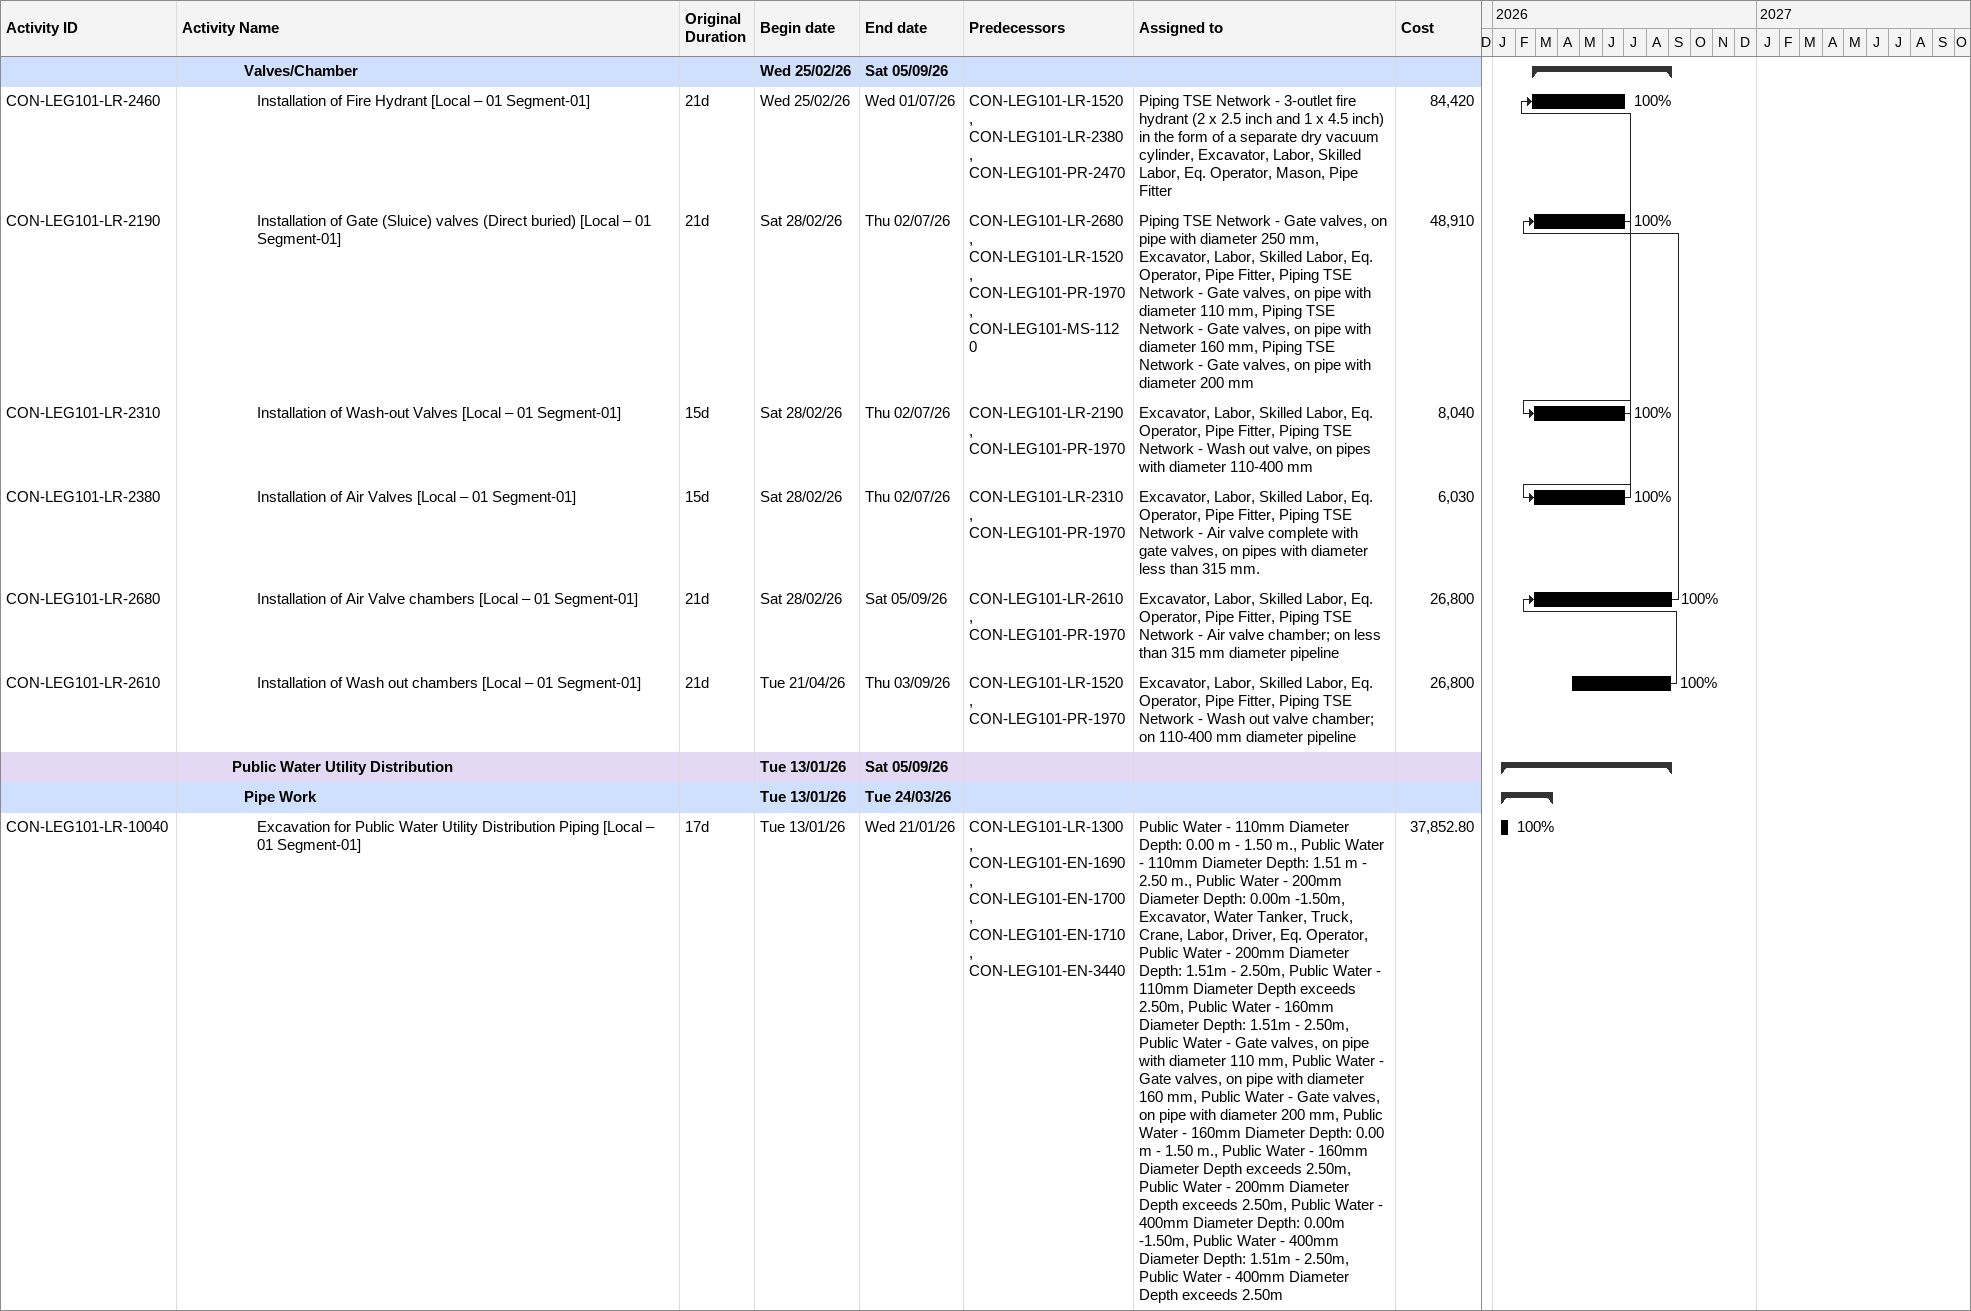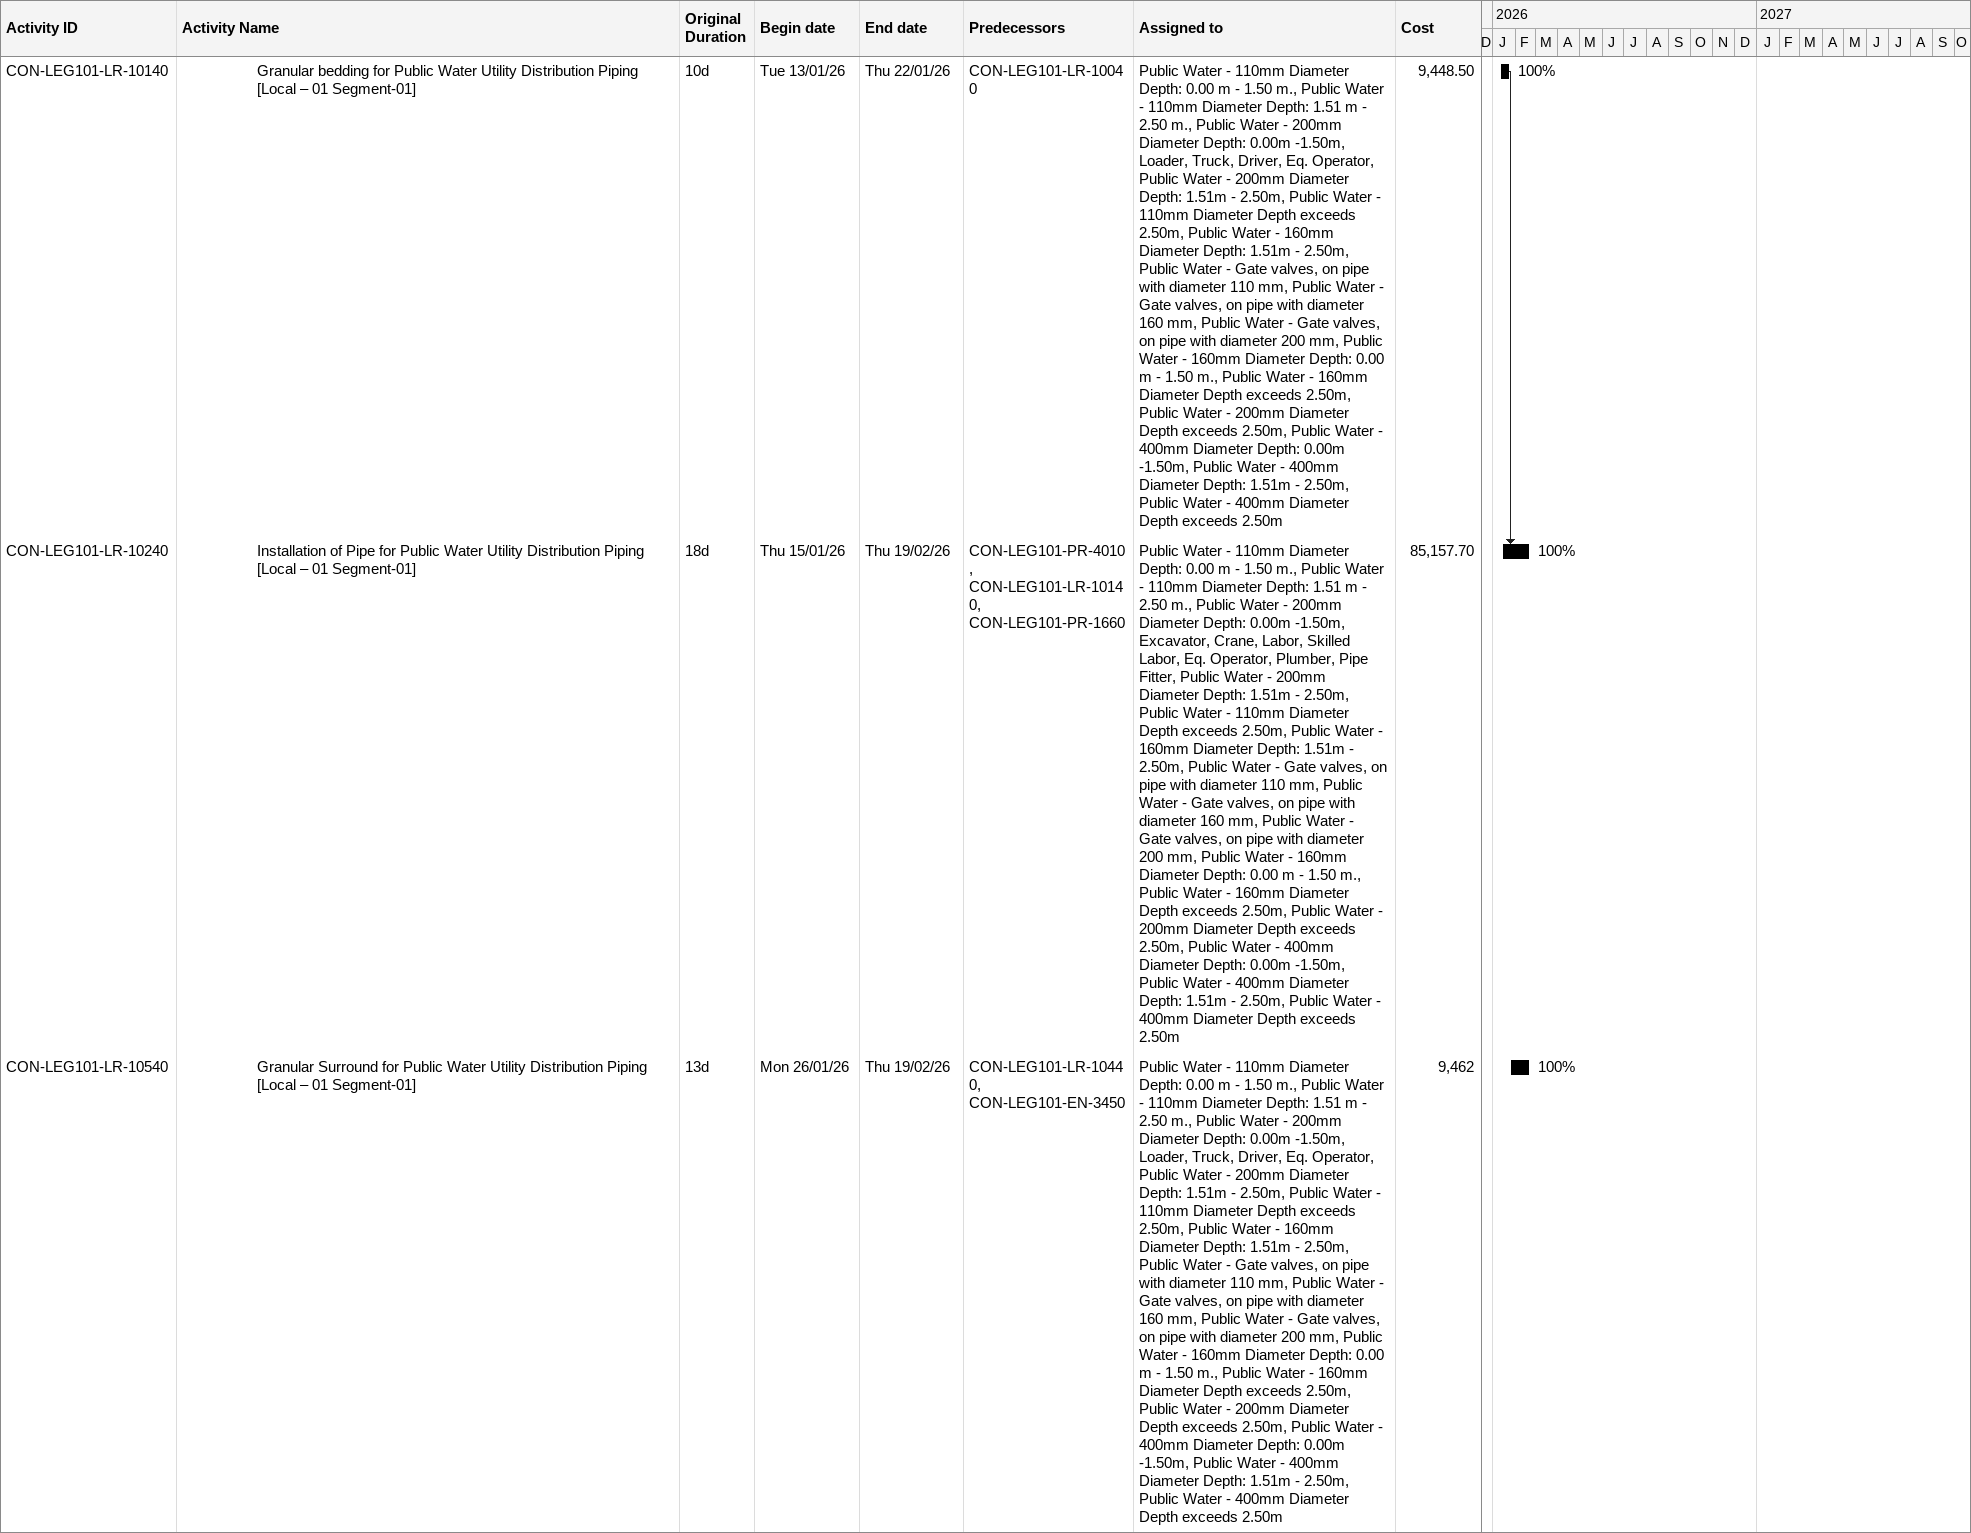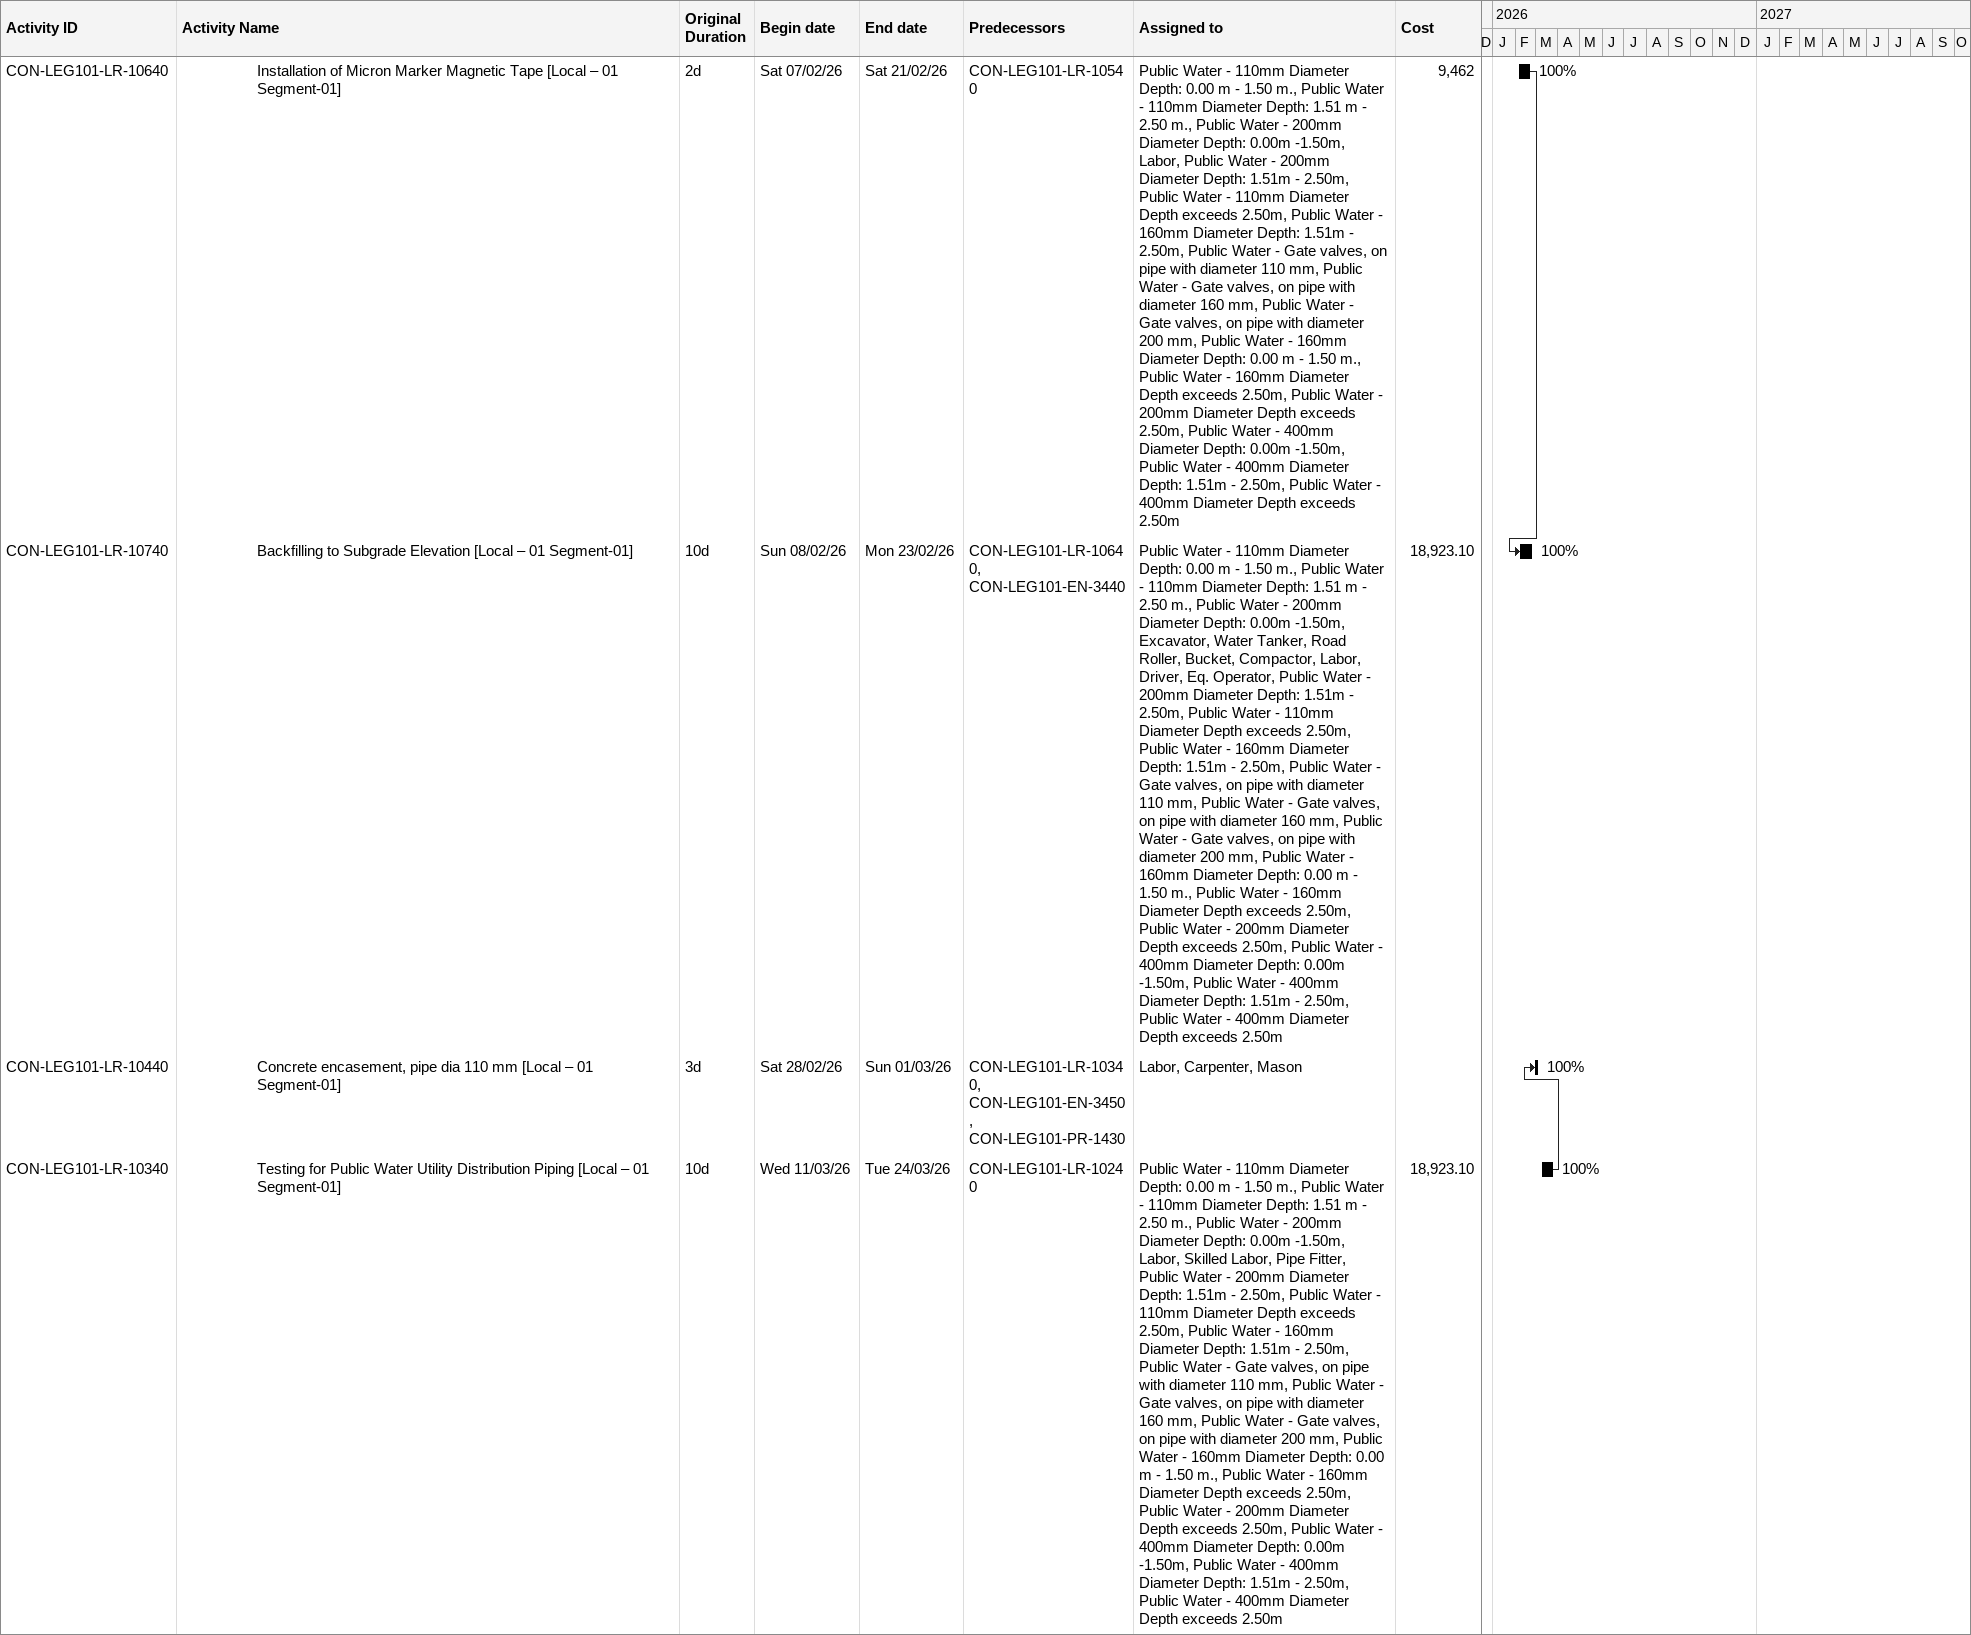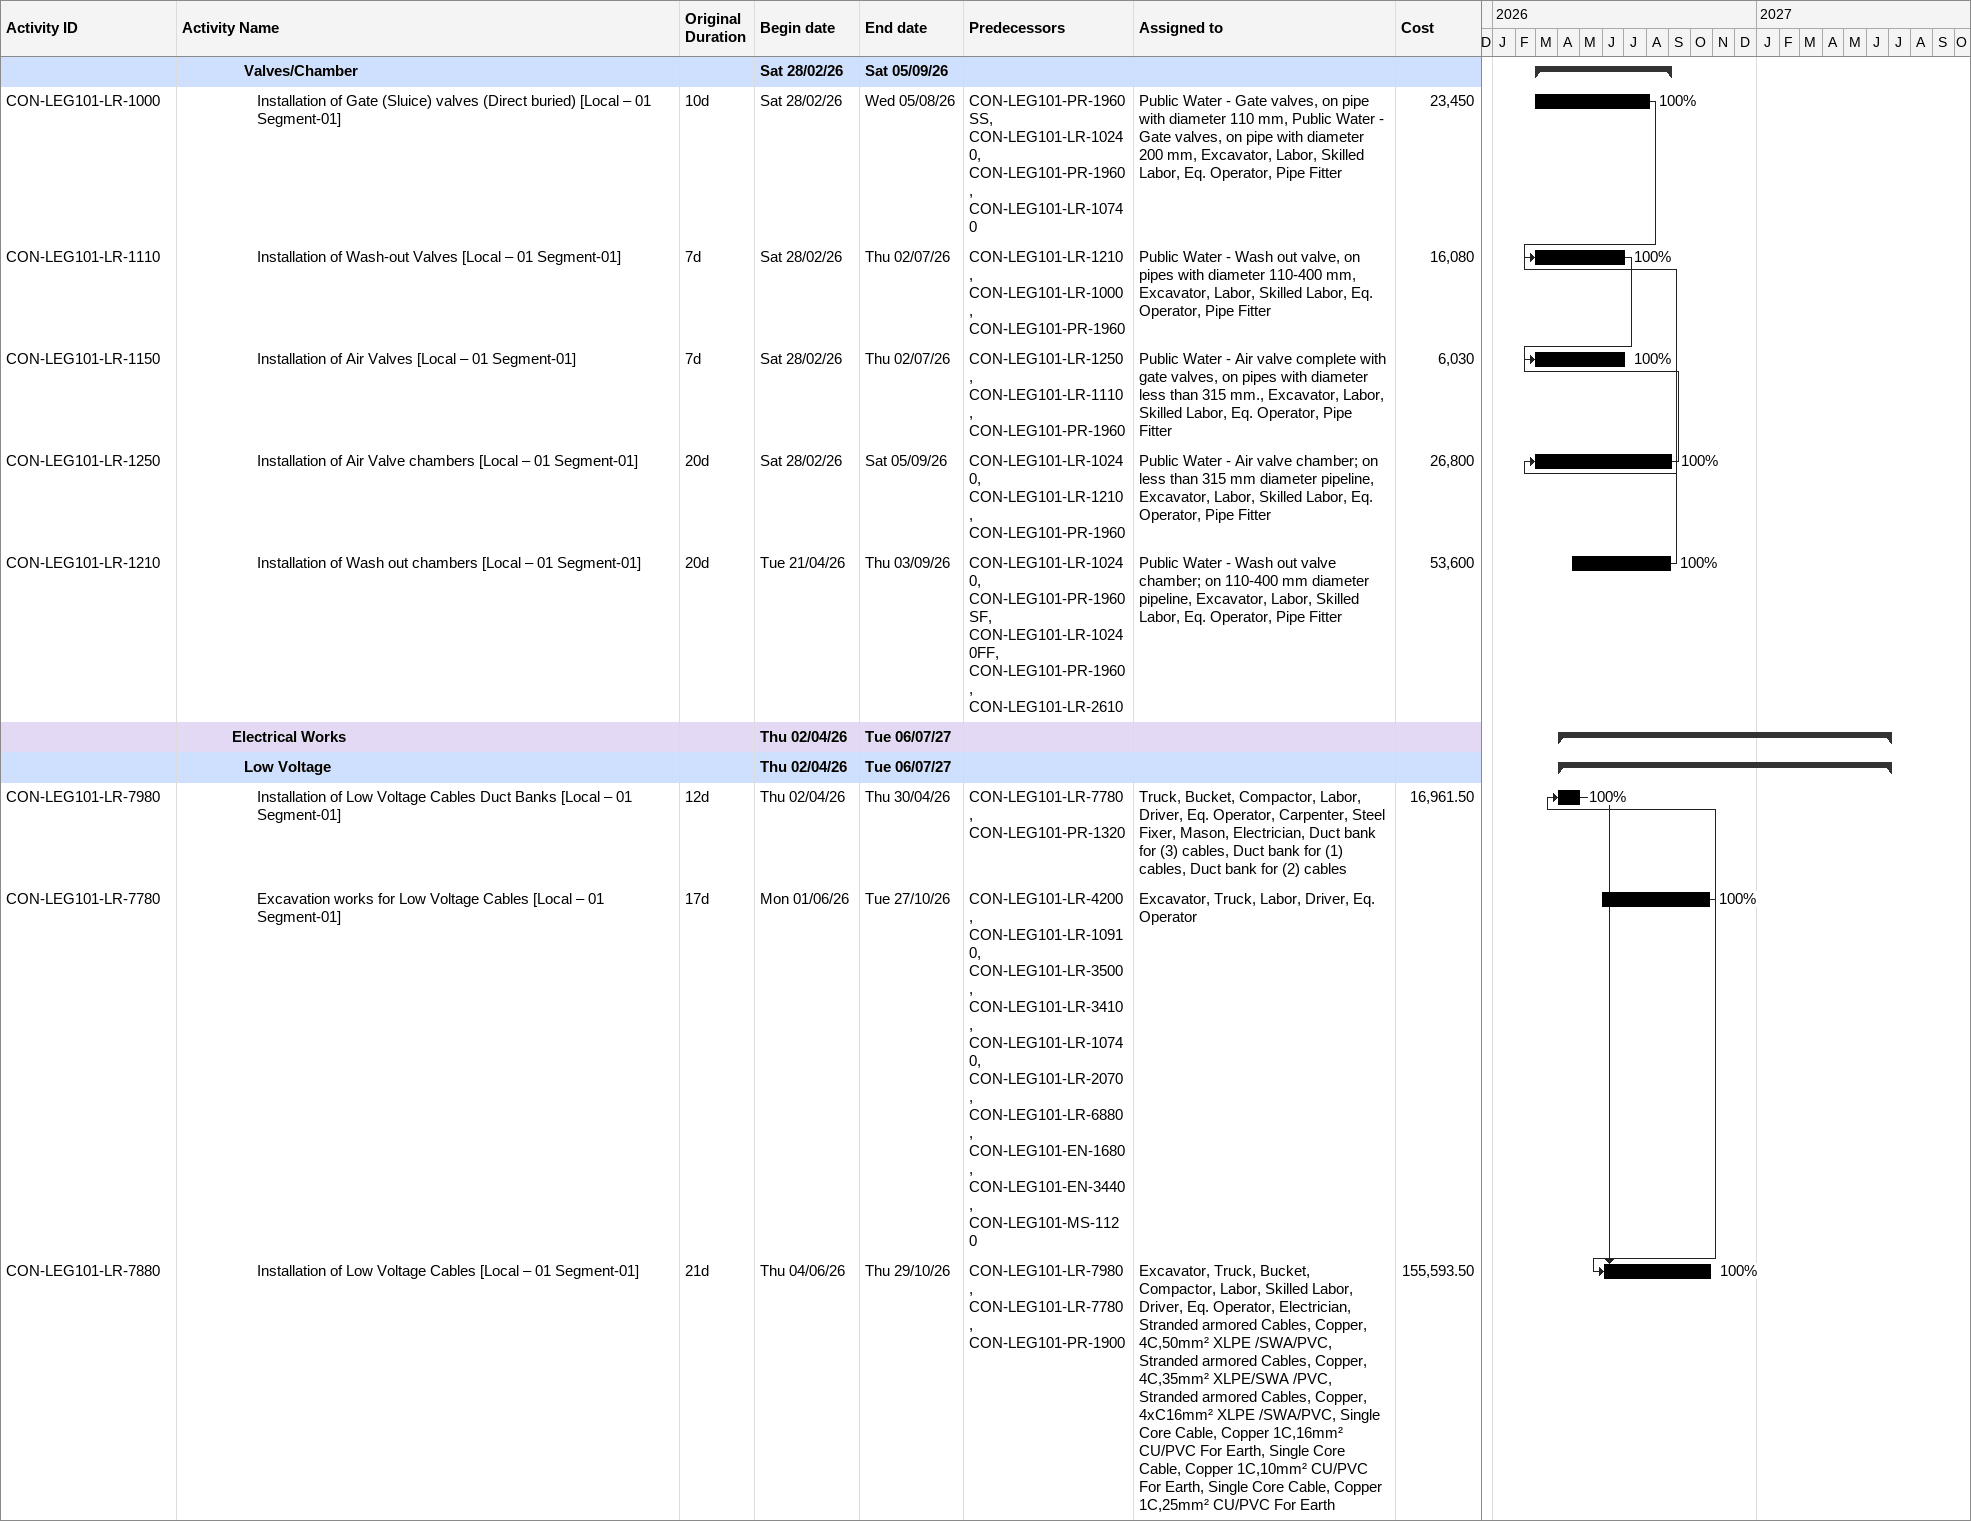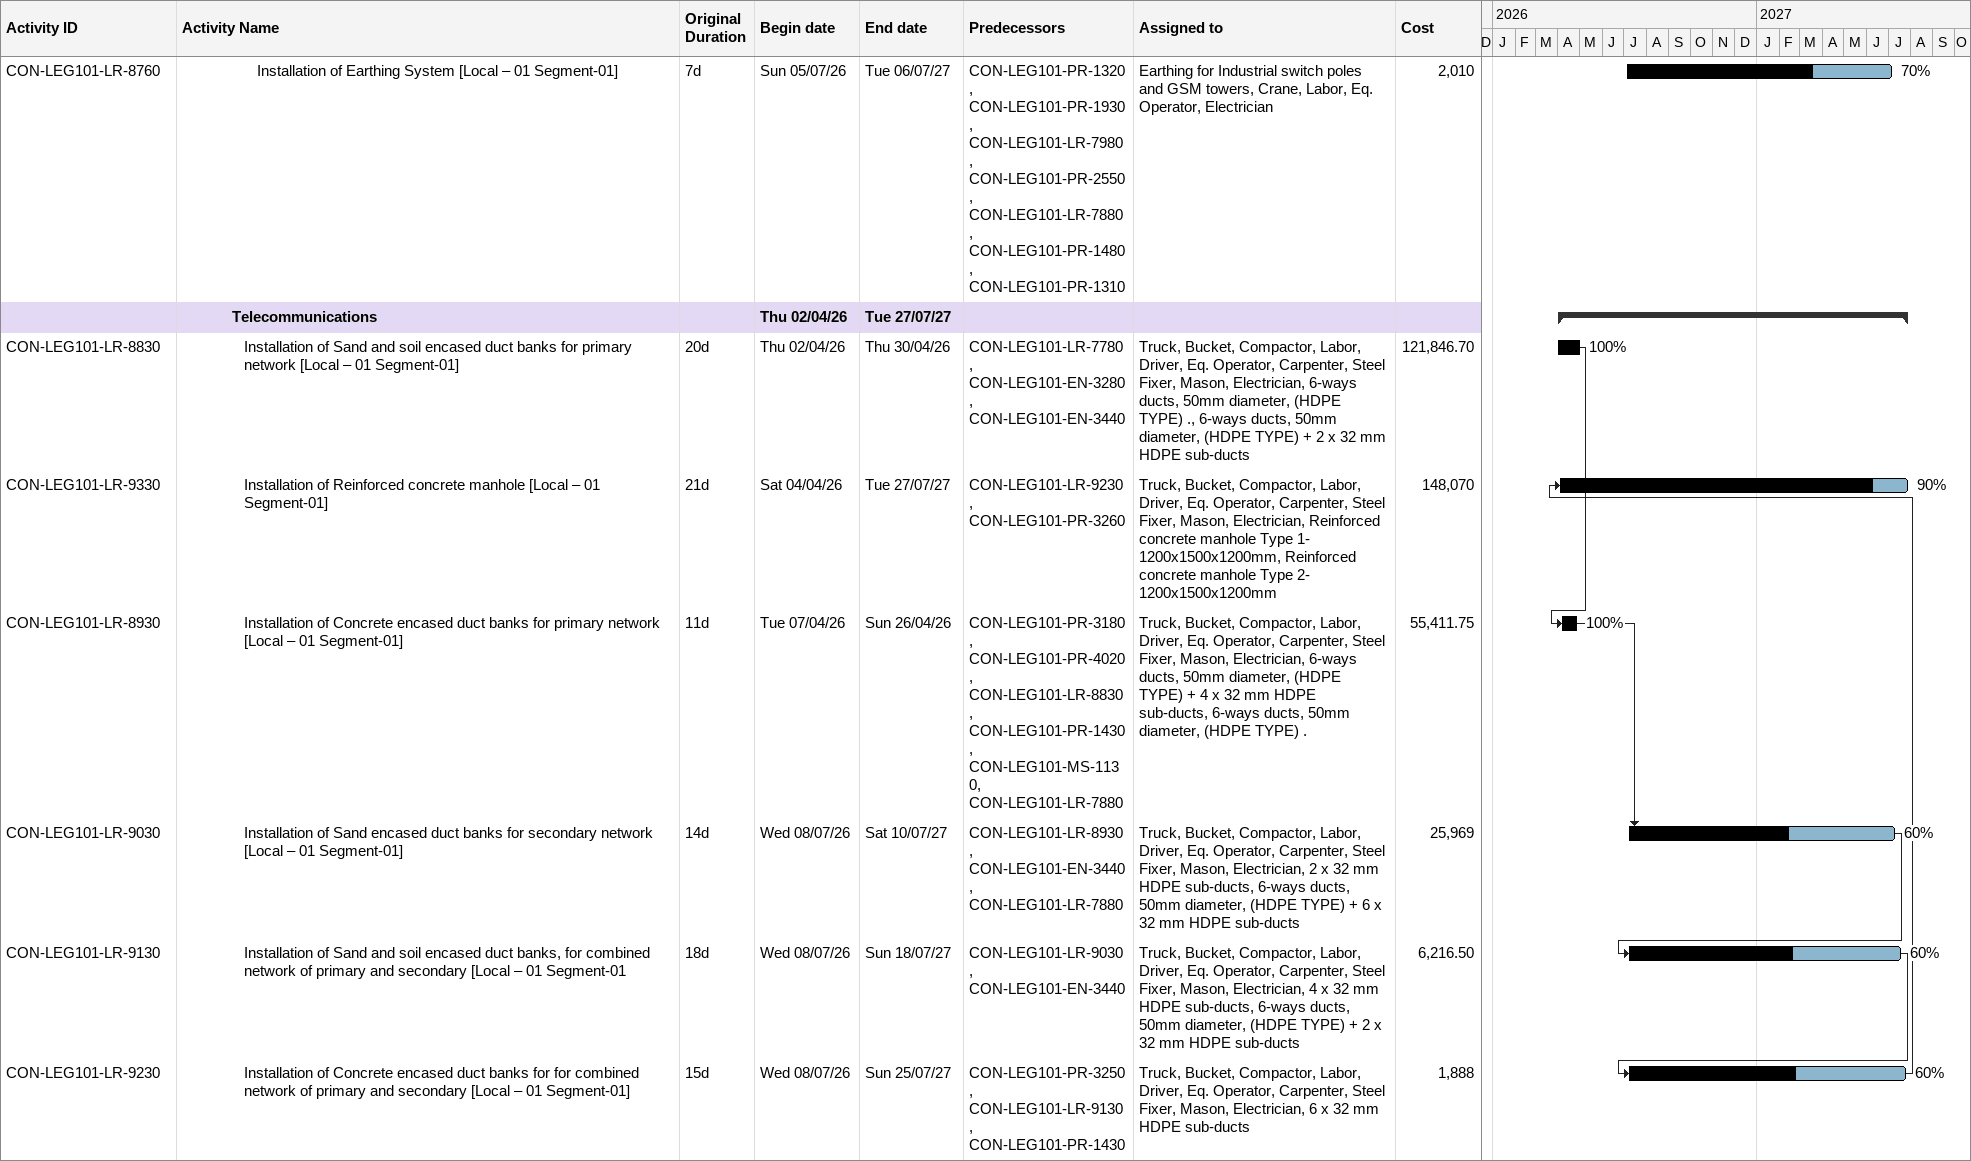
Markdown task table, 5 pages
| ID | Level | Task | Original duration | Start | Finish | Predecessors | Resources | % complete | Cost |
|---|---|---|---|---|---|---|---|---|---|
|  | 6 | **Valves/Chamber** |  | 2026-02-25 | 2026-09-05 |  |  |  |  |
| CON-LEG101-LR-2460 | 7 | Installation of Fire Hydrant [Local – 01 Segment-01] | 21d | 2026-02-25 | 2026-07-01 | CON-LEG101-LR-1520, CON-LEG101-LR-2380, CON-LEG101-PR-2470 | Piping TSE Network - 3-outlet fire hydrant (2 x 2.5 inch and 1 x 4.5 inch) in the form of a separate dry vacuum cylinder, Excavator, Labor, Skilled Labor, Eq. Operator, Mason, Pipe Fitter | 100 | 84420 |
| CON-LEG101-LR-2190 | 7 | Installation of Gate (Sluice) valves (Direct buried) [Local – 01 Segment-01] | 21d | 2026-02-28 | 2026-07-02 | CON-LEG101-LR-2680, CON-LEG101-LR-1520, CON-LEG101-PR-1970, CON-LEG101-MS-1120 | Piping TSE Network - Gate valves, on pipe with diameter 250 mm, Excavator, Labor, Skilled Labor, Eq. Operator, Pipe Fitter, Piping TSE Network - Gate valves, on pipe with diameter 110 mm, Piping TSE Network - Gate valves, on pipe with diameter 160 mm, Piping TSE Network - Gate valves, on pipe with diameter 200 mm | 100 | 48910 |
| CON-LEG101-LR-2310 | 7 | Installation of Wash-out Valves [Local – 01 Segment-01] | 15d | 2026-02-28 | 2026-07-02 | CON-LEG101-LR-2190, CON-LEG101-PR-1970 | Excavator, Labor, Skilled Labor, Eq. Operator, Pipe Fitter, Piping TSE Network - Wash out valve, on pipes with diameter 110-400 mm | 100 | 8040 |
| CON-LEG101-LR-2380 | 7 | Installation of Air Valves [Local – 01 Segment-01] | 15d | 2026-02-28 | 2026-07-02 | CON-LEG101-LR-2310, CON-LEG101-PR-1970 | Excavator, Labor, Skilled Labor, Eq. Operator, Pipe Fitter, Piping TSE Network - Air valve complete with gate valves, on pipes with diameter less than 315 mm. | 100 | 6030 |
| CON-LEG101-LR-2680 | 7 | Installation of Air Valve chambers [Local – 01 Segment-01] | 21d | 2026-02-28 | 2026-09-05 | CON-LEG101-LR-2610, CON-LEG101-PR-1970 | Excavator, Labor, Skilled Labor, Eq. Operator, Pipe Fitter, Piping TSE Network - Air valve chamber; on less than 315 mm diameter pipeline | 100 | 26800 |
| CON-LEG101-LR-2610 | 7 | Installation of Wash out chambers [Local – 01 Segment-01] | 21d | 2026-04-21 | 2026-09-03 | CON-LEG101-LR-1520, CON-LEG101-PR-1970 | Excavator, Labor, Skilled Labor, Eq. Operator, Pipe Fitter, Piping TSE Network - Wash out valve chamber; on 110-400 mm diameter pipeline | 100 | 26800 |
|  | 5 | **Public Water Utility Distribution** |  | 2026-01-13 | 2026-09-05 |  |  |  |  |
|  | 6 | **Pipe Work** |  | 2026-01-13 | 2026-03-24 |  |  |  |  |
| CON-LEG101-LR-10040 | 7 | Excavation for Public Water Utility Distribution Piping [Local – 01 Segment-01] | 17d | 2026-01-13 | 2026-01-21 | CON-LEG101-LR-1300, CON-LEG101-EN-1690, CON-LEG101-EN-1700, CON-LEG101-EN-1710, CON-LEG101-EN-3440 | Public Water - 110mm Diameter Depth: 0.00 m - 1.50 m., Public Water - 110mm Diameter Depth: 1.51 m - 2.50 m., Public Water - 200mm Diameter Depth: 0.00m -1.50m, Excavator, Water Tanker, Truck, Crane, Labor, Driver, Eq. Operator, Public Water - 200mm Diameter Depth: 1.51m - 2.50m, Public Water - 110mm Diameter Depth exceeds 2.50m, Public Water - 160mm Diameter Depth: 1.51m - 2.50m, Public Water - Gate valves, on pipe with diameter 110 mm, Public Water - Gate valves, on pipe with diameter 160 mm, Public Water - Gate valves, on pipe with diameter 200 mm, Public Water - 160mm Diameter Depth: 0.00 m - 1.50 m., Public Water - 160mm Diameter Depth exceeds 2.50m, Public Water - 200mm Diameter Depth exceeds 2.50m, Public Water - 400mm Diameter Depth: 0.00m -1.50m, Public Water - 400mm Diameter Depth: 1.51m - 2.50m, Public Water - 400mm Diameter Depth exceeds 2.50m | 100 | 37852.80 |
| CON-LEG101-LR-10140 | 7 | Granular bedding for Public Water Utility Distribution Piping [Local – 01 Segment-01] | 10d | 2026-01-13 | 2026-01-22 | CON-LEG101-LR-10040 | Public Water - 110mm Diameter Depth: 0.00 m - 1.50 m., Public Water - 110mm Diameter Depth: 1.51 m - 2.50 m., Public Water - 200mm Diameter Depth: 0.00m -1.50m, Loader, Truck, Driver, Eq. Operator, Public Water - 200mm Diameter Depth: 1.51m - 2.50m, Public Water - 110mm Diameter Depth exceeds 2.50m, Public Water - 160mm Diameter Depth: 1.51m - 2.50m, Public Water - Gate valves, on pipe with diameter 110 mm, Public Water - Gate valves, on pipe with diameter 160 mm, Public Water - Gate valves, on pipe with diameter 200 mm, Public Water - 160mm Diameter Depth: 0.00 m - 1.50 m., Public Water - 160mm Diameter Depth exceeds 2.50m, Public Water - 200mm Diameter Depth exceeds 2.50m, Public Water - 400mm Diameter Depth: 0.00m -1.50m, Public Water - 400mm Diameter Depth: 1.51m - 2.50m, Public Water - 400mm Diameter Depth exceeds 2.50m | 100 | 9448.50 |
| CON-LEG101-LR-10240 | 7 | Installation of Pipe for Public Water Utility Distribution Piping [Local – 01 Segment-01] | 18d | 2026-01-15 | 2026-02-19 | CON-LEG101-PR-4010, CON-LEG101-LR-10140, CON-LEG101-PR-1660 | Public Water - 110mm Diameter Depth: 0.00 m - 1.50 m., Public Water - 110mm Diameter Depth: 1.51 m - 2.50 m., Public Water - 200mm Diameter Depth: 0.00m -1.50m, Excavator, Crane, Labor, Skilled Labor, Eq. Operator, Plumber, Pipe Fitter, Public Water - 200mm Diameter Depth: 1.51m - 2.50m, Public Water - 110mm Diameter Depth exceeds 2.50m, Public Water - 160mm Diameter Depth: 1.51m - 2.50m, Public Water - Gate valves, on pipe with diameter 110 mm, Public Water - Gate valves, on pipe with diameter 160 mm, Public Water - Gate valves, on pipe with diameter 200 mm, Public Water - 160mm Diameter Depth: 0.00 m - 1.50 m., Public Water - 160mm Diameter Depth exceeds 2.50m, Public Water - 200mm Diameter Depth exceeds 2.50m, Public Water - 400mm Diameter Depth: 0.00m -1.50m, Public Water - 400mm Diameter Depth: 1.51m - 2.50m, Public Water - 400mm Diameter Depth exceeds 2.50m | 100 | 85157.70 |
| CON-LEG101-LR-10540 | 7 | Granular Surround for Public Water Utility Distribution Piping [Local – 01 Segment-01] | 13d | 2026-01-26 | 2026-02-19 | CON-LEG101-LR-10440, CON-LEG101-EN-3450 | Public Water - 110mm Diameter Depth: 0.00 m - 1.50 m., Public Water - 110mm Diameter Depth: 1.51 m - 2.50 m., Public Water - 200mm Diameter Depth: 0.00m -1.50m, Loader, Truck, Driver, Eq. Operator, Public Water - 200mm Diameter Depth: 1.51m - 2.50m, Public Water - 110mm Diameter Depth exceeds 2.50m, Public Water - 160mm Diameter Depth: 1.51m - 2.50m, Public Water - Gate valves, on pipe with diameter 110 mm, Public Water - Gate valves, on pipe with diameter 160 mm, Public Water - Gate valves, on pipe with diameter 200 mm, Public Water - 160mm Diameter Depth: 0.00 m - 1.50 m., Public Water - 160mm Diameter Depth exceeds 2.50m, Public Water - 200mm Diameter Depth exceeds 2.50m, Public Water - 400mm Diameter Depth: 0.00m -1.50m, Public Water - 400mm Diameter Depth: 1.51m - 2.50m, Public Water - 400mm Diameter Depth exceeds 2.50m | 100 | 9462 |
| CON-LEG101-LR-10640 | 7 | Installation of Micron Marker Magnetic Tape [Local – 01 Segment-01] | 2d | 2026-02-07 | 2026-02-21 | CON-LEG101-LR-10540 | Public Water - 110mm Diameter Depth: 0.00 m - 1.50 m., Public Water - 110mm Diameter Depth: 1.51 m - 2.50 m., Public Water - 200mm Diameter Depth: 0.00m -1.50m, Labor, Public Water - 200mm Diameter Depth: 1.51m - 2.50m, Public Water - 110mm Diameter Depth exceeds 2.50m, Public Water - 160mm Diameter Depth: 1.51m - 2.50m, Public Water - Gate valves, on pipe with diameter 110 mm, Public Water - Gate valves, on pipe with diameter 160 mm, Public Water - Gate valves, on pipe with diameter 200 mm, Public Water - 160mm Diameter Depth: 0.00 m - 1.50 m., Public Water - 160mm Diameter Depth exceeds 2.50m, Public Water - 200mm Diameter Depth exceeds 2.50m, Public Water - 400mm Diameter Depth: 0.00m -1.50m, Public Water - 400mm Diameter Depth: 1.51m - 2.50m, Public Water - 400mm Diameter Depth exceeds 2.50m | 100 | 9462 |
| CON-LEG101-LR-10740 | 7 | Backfilling to Subgrade Elevation [Local – 01 Segment-01] | 10d | 2026-02-08 | 2026-02-23 | CON-LEG101-LR-10640, CON-LEG101-EN-3440 | Public Water - 110mm Diameter Depth: 0.00 m - 1.50 m., Public Water - 110mm Diameter Depth: 1.51 m - 2.50 m., Public Water - 200mm Diameter Depth: 0.00m -1.50m, Excavator, Water Tanker, Road Roller, Bucket, Compactor, Labor, Driver, Eq. Operator, Public Water - 200mm Diameter Depth: 1.51m - 2.50m, Public Water - 110mm Diameter Depth exceeds 2.50m, Public Water - 160mm Diameter Depth: 1.51m - 2.50m, Public Water - Gate valves, on pipe with diameter 110 mm, Public Water - Gate valves, on pipe with diameter 160 mm, Public Water - Gate valves, on pipe with diameter 200 mm, Public Water - 160mm Diameter Depth: 0.00 m - 1.50 m., Public Water - 160mm Diameter Depth exceeds 2.50m, Public Water - 200mm Diameter Depth exceeds 2.50m, Public Water - 400mm Diameter Depth: 0.00m -1.50m, Public Water - 400mm Diameter Depth: 1.51m - 2.50m, Public Water - 400mm Diameter Depth exceeds 2.50m | 100 | 18923.10 |
| CON-LEG101-LR-10440 | 7 | Concrete encasement, pipe dia 110 mm [Local – 01 Segment-01] | 3d | 2026-02-28 | 2026-03-01 | CON-LEG101-LR-10340, CON-LEG101-EN-3450, CON-LEG101-PR-1430 | Labor, Carpenter, Mason | 100 |  |
| CON-LEG101-LR-10340 | 7 | Testing for Public Water Utility Distribution Piping [Local – 01 Segment-01] | 10d | 2026-03-11 | 2026-03-24 | CON-LEG101-LR-10240 | Public Water - 110mm Diameter Depth: 0.00 m - 1.50 m., Public Water - 110mm Diameter Depth: 1.51 m - 2.50 m., Public Water - 200mm Diameter Depth: 0.00m -1.50m, Labor, Skilled Labor, Pipe Fitter, Public Water - 200mm Diameter Depth: 1.51m - 2.50m, Public Water - 110mm Diameter Depth exceeds 2.50m, Public Water - 160mm Diameter Depth: 1.51m - 2.50m, Public Water - Gate valves, on pipe with diameter 110 mm, Public Water - Gate valves, on pipe with diameter 160 mm, Public Water - Gate valves, on pipe with diameter 200 mm, Public Water - 160mm Diameter Depth: 0.00 m - 1.50 m., Public Water - 160mm Diameter Depth exceeds 2.50m, Public Water - 200mm Diameter Depth exceeds 2.50m, Public Water - 400mm Diameter Depth: 0.00m -1.50m, Public Water - 400mm Diameter Depth: 1.51m - 2.50m, Public Water - 400mm Diameter Depth exceeds 2.50m | 100 | 18923.10 |
|  | 6 | **Valves/Chamber** |  | 2026-02-28 | 2026-09-05 |  |  |  |  |
| CON-LEG101-LR-1000 | 7 | Installation of Gate (Sluice) valves (Direct buried) [Local – 01 Segment-01] | 10d | 2026-02-28 | 2026-08-05 | CON-LEG101-PR-1960SS, CON-LEG101-LR-10240, CON-LEG101-PR-1960, CON-LEG101-LR-10740 | Public Water - Gate valves, on pipe with diameter 110 mm, Public Water - Gate valves, on pipe with diameter 200 mm, Excavator, Labor, Skilled Labor, Eq. Operator, Pipe Fitter | 100 | 23450 |
| CON-LEG101-LR-1110 | 7 | Installation of Wash-out Valves [Local – 01 Segment-01] | 7d | 2026-02-28 | 2026-07-02 | CON-LEG101-LR-1210, CON-LEG101-LR-1000, CON-LEG101-PR-1960 | Public Water - Wash out valve, on pipes with diameter 110-400 mm, Excavator, Labor, Skilled Labor, Eq. Operator, Pipe Fitter | 100 | 16080 |
| CON-LEG101-LR-1150 | 7 | Installation of Air Valves [Local – 01 Segment-01] | 7d | 2026-02-28 | 2026-07-02 | CON-LEG101-LR-1250, CON-LEG101-LR-1110, CON-LEG101-PR-1960 | Public Water - Air valve complete with gate valves, on pipes with diameter less than 315 mm., Excavator, Labor, Skilled Labor, Eq. Operator, Pipe Fitter | 100 | 6030 |
| CON-LEG101-LR-1250 | 7 | Installation of Air Valve chambers [Local – 01 Segment-01] | 20d | 2026-02-28 | 2026-09-05 | CON-LEG101-LR-10240, CON-LEG101-LR-1210, CON-LEG101-PR-1960 | Public Water - Air valve chamber; on less than 315 mm diameter pipeline, Excavator, Labor, Skilled Labor, Eq. Operator, Pipe Fitter | 100 | 26800 |
| CON-LEG101-LR-1210 | 7 | Installation of Wash out chambers [Local – 01 Segment-01] | 20d | 2026-04-21 | 2026-09-03 | CON-LEG101-LR-10240, CON-LEG101-PR-1960SF, CON-LEG101-LR-10240FF, CON-LEG101-PR-1960, CON-LEG101-LR-2610 | Public Water - Wash out valve chamber; on 110-400 mm diameter pipeline, Excavator, Labor, Skilled Labor, Eq. Operator, Pipe Fitter | 100 | 53600 |
|  | 5 | **Electrical Works** |  | 2026-04-02 | 2027-07-06 |  |  |  |  |
|  | 6 | **Low Voltage** |  | 2026-04-02 | 2027-07-06 |  |  |  |  |
| CON-LEG101-LR-7980 | 7 | Installation of Low Voltage Cables Duct Banks [Local – 01 Segment-01] | 12d | 2026-04-02 | 2026-04-30 | CON-LEG101-LR-7780, CON-LEG101-PR-1320 | Truck, Bucket, Compactor, Labor, Driver, Eq. Operator, Carpenter, Steel Fixer, Mason, Electrician, Duct bank for (3) cables, Duct bank for (1) cables, Duct bank for (2) cables | 100 | 16961.50 |
| CON-LEG101-LR-7780 | 7 | Excavation works for Low Voltage Cables [Local – 01 Segment-01] | 17d | 2026-06-01 | 2026-10-27 | CON-LEG101-LR-4200, CON-LEG101-LR-10910, CON-LEG101-LR-3500, CON-LEG101-LR-3410, CON-LEG101-LR-10740, CON-LEG101-LR-2070, CON-LEG101-LR-6880, CON-LEG101-EN-1680, CON-LEG101-EN-3440, CON-LEG101-MS-1120 | Excavator, Truck, Labor, Driver, Eq. Operator | 100 |  |
| CON-LEG101-LR-7880 | 7 | Installation of Low Voltage Cables [Local – 01 Segment-01] | 21d | 2026-06-04 | 2026-10-29 | CON-LEG101-LR-7980, CON-LEG101-LR-7780, CON-LEG101-PR-1900 | Excavator, Truck, Bucket, Compactor, Labor, Skilled Labor, Driver, Eq. Operator, Electrician, Stranded armored Cables, Copper, 4C,50mm² XLPE /SWA/PVC, Stranded armored Cables, Copper, 4C,35mm² XLPE/SWA /PVC, Stranded armored Cables, Copper, 4xC16mm² XLPE /SWA/PVC, Single Core Cable, Copper 1C,16mm² CU/PVC For Earth, Single Core Cable, Copper 1C,10mm² CU/PVC For Earth, Single Core Cable, Copper 1C,25mm² CU/PVC For Earth | 100 | 155593.50 |
| CON-LEG101-LR-8760 | 7 | Installation of Earthing System [Local – 01 Segment-01] | 7d | 2026-07-05 | 2027-07-06 | CON-LEG101-PR-1320, CON-LEG101-PR-1930, CON-LEG101-LR-7980, CON-LEG101-PR-2550, CON-LEG101-LR-7880, CON-LEG101-PR-1480, CON-LEG101-PR-1310 | Earthing for Industrial switch poles and GSM towers, Crane, Labor, Eq. Operator, Electrician | 70 | 2010 |
|  | 5 | **Telecommunications** |  | 2026-04-02 | 2027-07-27 |  |  |  |  |
| CON-LEG101-LR-8830 | 6 | Installation of Sand and soil encased duct banks for primary network [Local – 01 Segment-01] | 20d | 2026-04-02 | 2026-04-30 | CON-LEG101-LR-7780, CON-LEG101-EN-3280, CON-LEG101-EN-3440 | Truck, Bucket, Compactor, Labor, Driver, Eq. Operator, Carpenter, Steel Fixer, Mason, Electrician, 6-ways ducts, 50mm diameter, (HDPE TYPE) ., 6-ways ducts, 50mm diameter, (HDPE TYPE) + 2 x 32 mm HDPE sub-ducts | 100 | 121846.70 |
| CON-LEG101-LR-9330 | 6 | Installation of Reinforced concrete manhole [Local – 01 Segment-01] | 21d | 2026-04-04 | 2027-07-27 | CON-LEG101-LR-9230, CON-LEG101-PR-3260 | Truck, Bucket, Compactor, Labor, Driver, Eq. Operator, Carpenter, Steel Fixer, Mason, Electrician, Reinforced concrete manhole Type 1- 1200x1500x1200mm, Reinforced concrete manhole Type 2- 1200x1500x1200mm | 90 | 148070 |
| CON-LEG101-LR-8930 | 6 | Installation of Concrete encased duct banks for primary network [Local – 01 Segment-01] | 11d | 2026-04-07 | 2026-04-26 | CON-LEG101-PR-3180, CON-LEG101-PR-4020, CON-LEG101-LR-8830, CON-LEG101-PR-1430, CON-LEG101-MS-1130, CON-LEG101-LR-7880 | Truck, Bucket, Compactor, Labor, Driver, Eq. Operator, Carpenter, Steel Fixer, Mason, Electrician, 6-ways ducts, 50mm diameter, (HDPE TYPE) + 4 x 32 mm HDPE sub-ducts, 6-ways ducts, 50mm diameter, (HDPE TYPE) . | 100 | 55411.75 |
| CON-LEG101-LR-9030 | 6 | Installation of Sand encased duct banks for secondary network [Local – 01 Segment-01] | 14d | 2026-07-08 | 2027-07-10 | CON-LEG101-LR-8930, CON-LEG101-EN-3440, CON-LEG101-LR-7880 | Truck, Bucket, Compactor, Labor, Driver, Eq. Operator, Carpenter, Steel Fixer, Mason, Electrician, 2 x 32 mm HDPE sub-ducts, 6-ways ducts, 50mm diameter, (HDPE TYPE) + 6 x 32 mm HDPE sub-ducts | 60 | 25969 |
| CON-LEG101-LR-9130 | 6 | Installation of Sand and soil encased duct banks, for combined network of primary and secondary [Local – 01 Segment-01 | 18d | 2026-07-08 | 2027-07-18 | CON-LEG101-LR-9030, CON-LEG101-EN-3440 | Truck, Bucket, Compactor, Labor, Driver, Eq. Operator, Carpenter, Steel Fixer, Mason, Electrician, 4 x 32 mm HDPE sub-ducts, 6-ways ducts, 50mm diameter, (HDPE TYPE) + 2 x 32 mm HDPE sub-ducts | 60 | 6216.50 |
| CON-LEG101-LR-9230 | 6 | Installation of Concrete encased duct banks for for combined network of primary and secondary [Local – 01 Segment-01] | 15d | 2026-07-08 | 2027-07-25 | CON-LEG101-PR-3250, CON-LEG101-LR-9130, CON-LEG101-PR-1430 | Truck, Bucket, Compactor, Labor, Driver, Eq. Operator, Carpenter, Steel Fixer, Mason, Electrician, 6 x 32 mm HDPE sub-ducts | 60 | 1888 |
